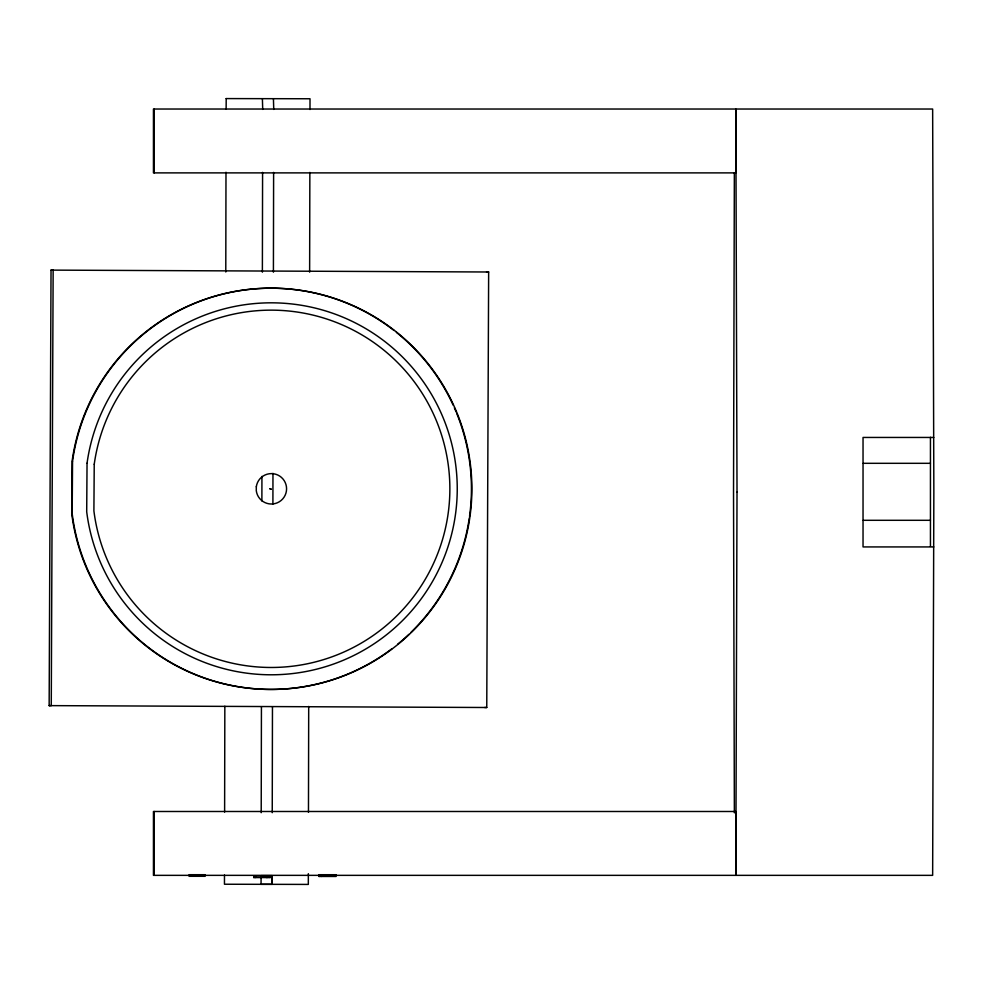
<?xml version="1.0" encoding="UTF-8"?>
<svg xmlns="http://www.w3.org/2000/svg" width="983" height="983" viewBox="0 0 983 983"><rect width="100%" height="100%" fill="white"/><g stroke="black" fill="none" stroke-linecap="round" stroke-linejoin="round"><path stroke-width="1.47" d="M224.48 875.03L224.456 884.233L308.318 884.417L308.343 873.678M224.616 812.118L224.837 706.236M225.783 271.984L225.992 172.234M226.127 109.322L226.201 98.583M261.048 884.319L261.097 877.094M261.208 812.695L261.429 706.74M261.883 500.974L261.933 476.411M262.375 272.18L262.584 172.369M262.719 109.408L262.387 98.656M272.144 875.656L272.082 884.344L272.144 875.656L261.109 875.656M272.242 812.695L272.463 706.752M272.905 504.058L272.967 473.351M273.409 272.193L273.618 172.394M273.753 109.432L273.421 98.681M308.465 812.302L308.699 706.421M309.633 272.156L309.854 172.418M309.989 109.506L310.014 98.767L226.151 98.583M930.446 437.312L930.446 546.388M49.15 705.622L51.03 270.116L53.143 270.116L51.263 705.622L49.15 705.622L486.757 707.502L488.649 271.996L51.03 270.116M734.35 173.057L733.527 492.188L734.362 812.843M486.536 271.996L488.649 271.996M933.776 437.447L863.037 437.447L863.037 546.929L933.776 546.929M863.271 463.312L930.41 463.312M863.271 520.302L930.41 520.302M484.656 707.502L486.757 707.502M189.178 874.698L205.177 874.698M318.897 874.71L336.161 874.71M253.626 875.89L270.264 875.89M189.178 876.295L205.177 876.295M318.897 876.455L336.161 876.455M253.626 877.561L270.264 877.561M260.692 884.319L272.144 884.319M321.343 874.71L321.343 876.455M319.217 874.71L319.217 876.455M269.993 875.89L270.006 877.561M267.794 875.89L267.794 877.561M266.332 875.89L266.344 877.561M255.678 875.89L255.691 877.561M254.032 875.89L254.069 877.561M204.28 874.698L204.28 876.295M202.105 874.698L202.105 876.295M191.759 874.698L191.759 876.295M189.608 876.295L189.572 874.698L189.559 876.295M154.257 109.027L154.257 172.885M154.257 811.491L154.257 875.349M469.321 517.869A200.63 200.63 0 0 1 411.127 632.192M408.953 634.293A200.63 200.63 0 0 1 397.673 644.234M391.824 648.829A200.63 200.63 0 0 1 71.722 513.593L72.091 461.224A200.63 200.63 0 0 1 394.06 330.509M396.395 332.352A200.63 200.63 0 0 1 453.151 405.119M454.379 407.847A200.63 200.63 0 0 1 456.137 411.963M456.702 413.339A200.63 200.63 0 0 1 469.53 516.394M737.017 492.188L735.812 875.349L735.812 811.491L153.446 811.491L153.446 875.349L932.646 875.349L933.85 492.188L932.646 109.027L153.446 109.027L153.446 172.885L735.812 172.885L735.812 109.027L737.017 492.188M72.545 461.224L72.177 513.593A200.63 200.63 0 0 0 377.865 658.77A200.63 200.63 0 0 0 380.249 320.36A200.63 200.63 0 0 0 72.545 461.224M87.045 463.239L86.701 511.787A185.984 185.984 0 0 0 370.087 646.359A185.984 185.984 0 0 0 372.299 332.659A185.984 185.984 0 0 0 87.045 463.239M94.233 464.246L93.901 510.877A178.66 178.66 0 0 0 366.131 640.166A178.66 178.66 0 0 0 368.244 338.803A178.66 178.66 0 0 0 94.233 464.246M256.317 486.72L256.28 490.689A15.212 15.212 0 0 0 279.455 501.686A15.212 15.212 0 0 0 279.639 476.042A15.212 15.212 0 0 0 256.317 486.72M269.956 488.809L271.185 489.178L269.956 488.809"/></g></svg>
